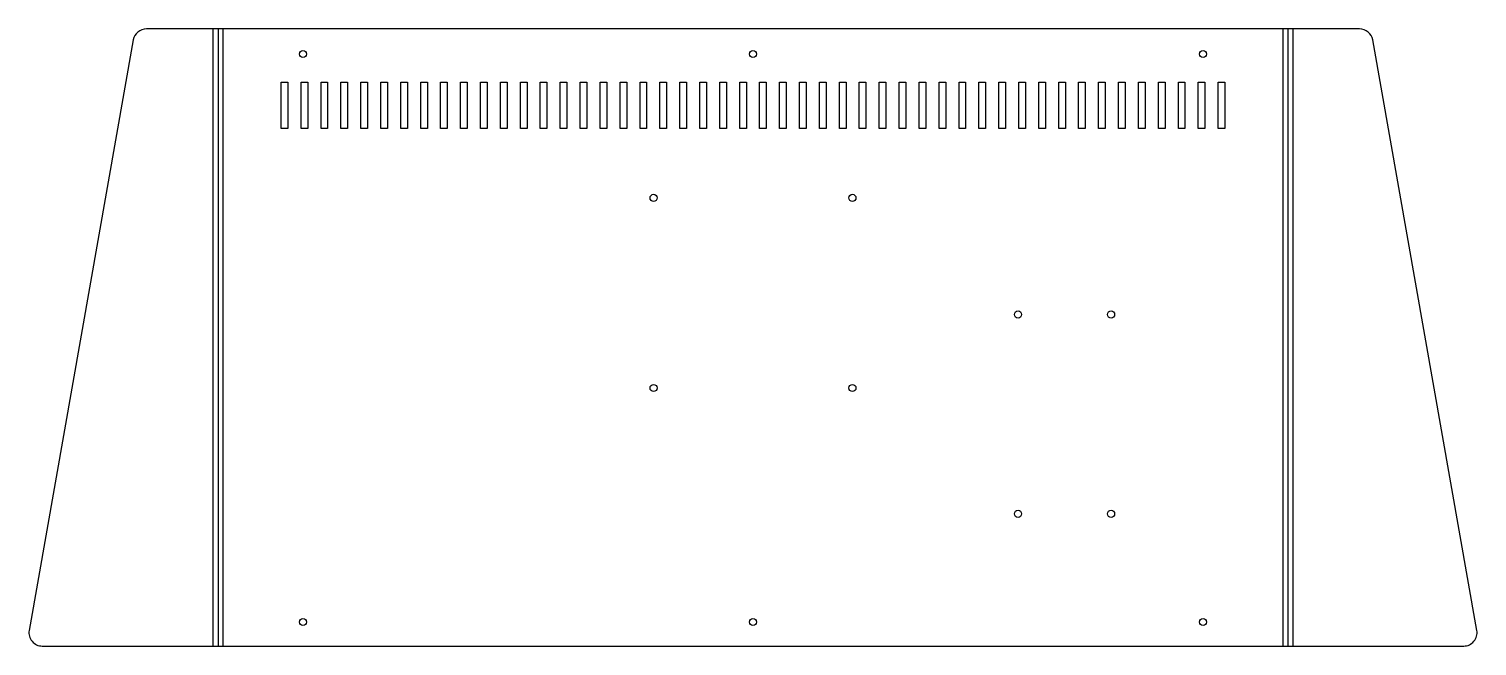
# Model space of a CAD drawing. Header units: millimetres. Extents: x -6 to 685, y 0 to 295.
import ezdxf

# ---------------------------------------------------------------- set-up
doc = ezdxf.new("R2010")
doc.units = ezdxf.units.MM

msp = doc.modelspace()

# ---------------------------------------------------------------- linework, layer by layer
at = {"layer": 'BEND'}
for p, q in [((83.96, 294.87), (83.96, 0)), ((595.13, 0), (595.13, 294.87))]:
    msp.add_line(p, q, dxfattribs=at)
at = {"layer": 'BEND_EXTENT'}
for p, q in [((81.62, 0), (81.62, 294.87)), ((86.3, 294.87), (86.3, 0)), ((592.79, 0), (592.79, 294.87)), ((597.47, 294.87), (597.47, 0))]:
    msp.add_line(p, q, dxfattribs=at)
at = {"layer": 'INTERIOR_PROFILES'}
for points in [[(114.12, 247.24), (114.12, 269.47), (117.29, 269.47), (117.29, 247.24)], [(126.82, 247.24), (123.64, 247.24), (123.64, 269.47), (126.82, 269.47)], [(136.34, 247.24), (133.17, 247.24), (133.17, 269.47), (136.34, 269.47)], [(142.69, 247.24), (142.69, 269.47), (145.87, 269.47), (145.87, 247.24)], [(152.22, 247.24), (152.22, 269.47), (155.39, 269.47), (155.39, 247.24)], [(161.74, 247.24), (161.74, 269.47), (164.92, 269.47), (164.92, 247.24)], [(171.27, 247.24), (171.27, 269.47), (174.44, 269.47), (174.44, 247.24)], [(180.79, 247.24), (180.79, 269.47), (183.97, 269.47), (183.97, 247.24)], [(193.49, 269.47), (193.49, 247.24), (190.32, 247.24), (190.32, 269.47)], [(203.02, 247.24), (199.84, 247.24), (199.84, 269.47), (203.02, 269.47)], [(212.54, 247.24), (209.37, 247.24), (209.37, 269.47), (212.54, 269.47)], [(218.89, 247.24), (218.89, 269.47), (222.07, 269.47), (222.07, 247.24)], [(231.59, 247.24), (228.42, 247.24), (228.42, 269.47), (231.59, 269.47)], [(241.12, 269.47), (241.12, 247.24), (237.94, 247.24), (237.94, 269.47)], [(247.47, 247.24), (247.47, 269.47), (250.64, 269.47), (250.64, 247.24)], [(256.99, 247.24), (256.99, 269.47), (260.17, 269.47), (260.17, 247.24)], [(266.52, 247.24), (266.52, 269.47), (269.69, 269.47), (269.69, 247.24)], [(279.22, 247.24), (276.04, 247.24), (276.04, 269.47), (279.22, 269.47)], [(285.57, 247.24), (285.57, 269.47), (288.74, 269.47), (288.74, 247.24)], [(295.09, 247.24), (295.09, 269.47), (298.27, 269.47), (298.27, 247.24)], [(307.79, 247.24), (304.62, 247.24), (304.62, 269.47), (307.79, 269.47)], [(317.32, 247.24), (314.14, 247.24), (314.14, 269.47), (317.32, 269.47)], [(323.67, 269.47), (326.84, 269.47), (326.84, 247.24), (323.67, 247.24)], [(333.19, 247.24), (333.19, 269.47), (336.37, 269.47), (336.37, 247.24)], [(342.72, 247.24), (342.72, 269.47), (345.89, 269.47), (345.89, 247.24)], [(355.42, 269.47), (355.42, 247.24), (352.24, 247.24), (352.24, 269.47)], [(364.94, 269.47), (364.94, 247.24), (361.77, 247.24), (361.77, 269.47)], [(374.47, 269.47), (374.47, 247.24), (371.29, 247.24), (371.29, 269.47)], [(383.99, 269.47), (383.99, 247.24), (380.82, 247.24), (380.82, 269.47)], [(393.52, 247.24), (390.34, 247.24), (390.34, 269.47), (393.52, 269.47)], [(399.87, 269.47), (403.04, 269.47), (403.04, 247.24), (399.87, 247.24)], [(412.57, 269.47), (412.57, 247.24), (409.39, 247.24), (409.39, 269.47)], [(422.09, 269.47), (422.09, 247.24), (418.92, 247.24), (418.92, 269.47)], [(431.62, 269.47), (431.62, 247.24), (428.44, 247.24), (428.44, 269.47)], [(441.14, 269.47), (441.14, 247.24), (437.97, 247.24), (437.97, 269.47)], [(450.67, 269.47), (450.67, 247.24), (447.49, 247.24), (447.49, 269.47)], [(460.19, 269.47), (460.19, 247.24), (457.02, 247.24), (457.02, 269.47)], [(469.72, 269.47), (469.72, 247.24), (466.54, 247.24), (466.54, 269.47)], [(479.24, 269.47), (479.24, 247.24), (476.07, 247.24), (476.07, 269.47)], [(488.77, 269.47), (488.77, 247.24), (485.59, 247.24), (485.59, 269.47)], [(498.29, 269.47), (498.29, 247.24), (495.12, 247.24), (495.12, 269.47)], [(507.82, 269.47), (507.82, 247.24), (504.64, 247.24), (504.64, 269.47)], [(517.34, 247.24), (514.17, 247.24), (514.17, 269.47), (517.34, 269.47)], [(526.87, 247.24), (523.69, 247.24), (523.69, 269.47), (526.87, 269.47)], [(536.39, 247.24), (533.22, 247.24), (533.22, 269.47), (536.39, 269.47)], [(545.92, 269.47), (545.92, 247.24), (542.74, 247.24), (542.74, 269.47)], [(555.44, 269.47), (555.44, 247.24), (552.27, 247.24), (552.27, 269.47)], [(564.97, 269.47), (564.97, 247.24), (561.79, 247.24), (561.79, 269.47)]]:
    msp.add_lwpolyline(points, close=True, dxfattribs=at)
for centre in [(124.55, 282.9), (339.54, 282.9), (554.53, 282.9), (292.04, 214.16), (387.04, 214.16), (466.15, 158.42), (510.6, 158.42), (292.04, 123.31), (387.04, 123.31), (466.15, 63.17), (510.6, 63.17), (124.55, 11.47), (339.54, 11.47), (554.53, 11.47)]:
    msp.add_circle(centre, 1.7, dxfattribs=at)
at = {"layer": 'OUTER_PROFILES'}
msp.add_lwpolyline([(629.33, 294.87), (49.75, 294.87, 0.36397), (43.5, 289.62), (-6.25, 7.45, 0.466308), (0, 0), (679.09, 0, 0.466308), (685.34, 7.45), (635.59, 289.62, 0.36397)], format="xyb", close=True, dxfattribs=at)

doc.saveas('drawing.dxf')
